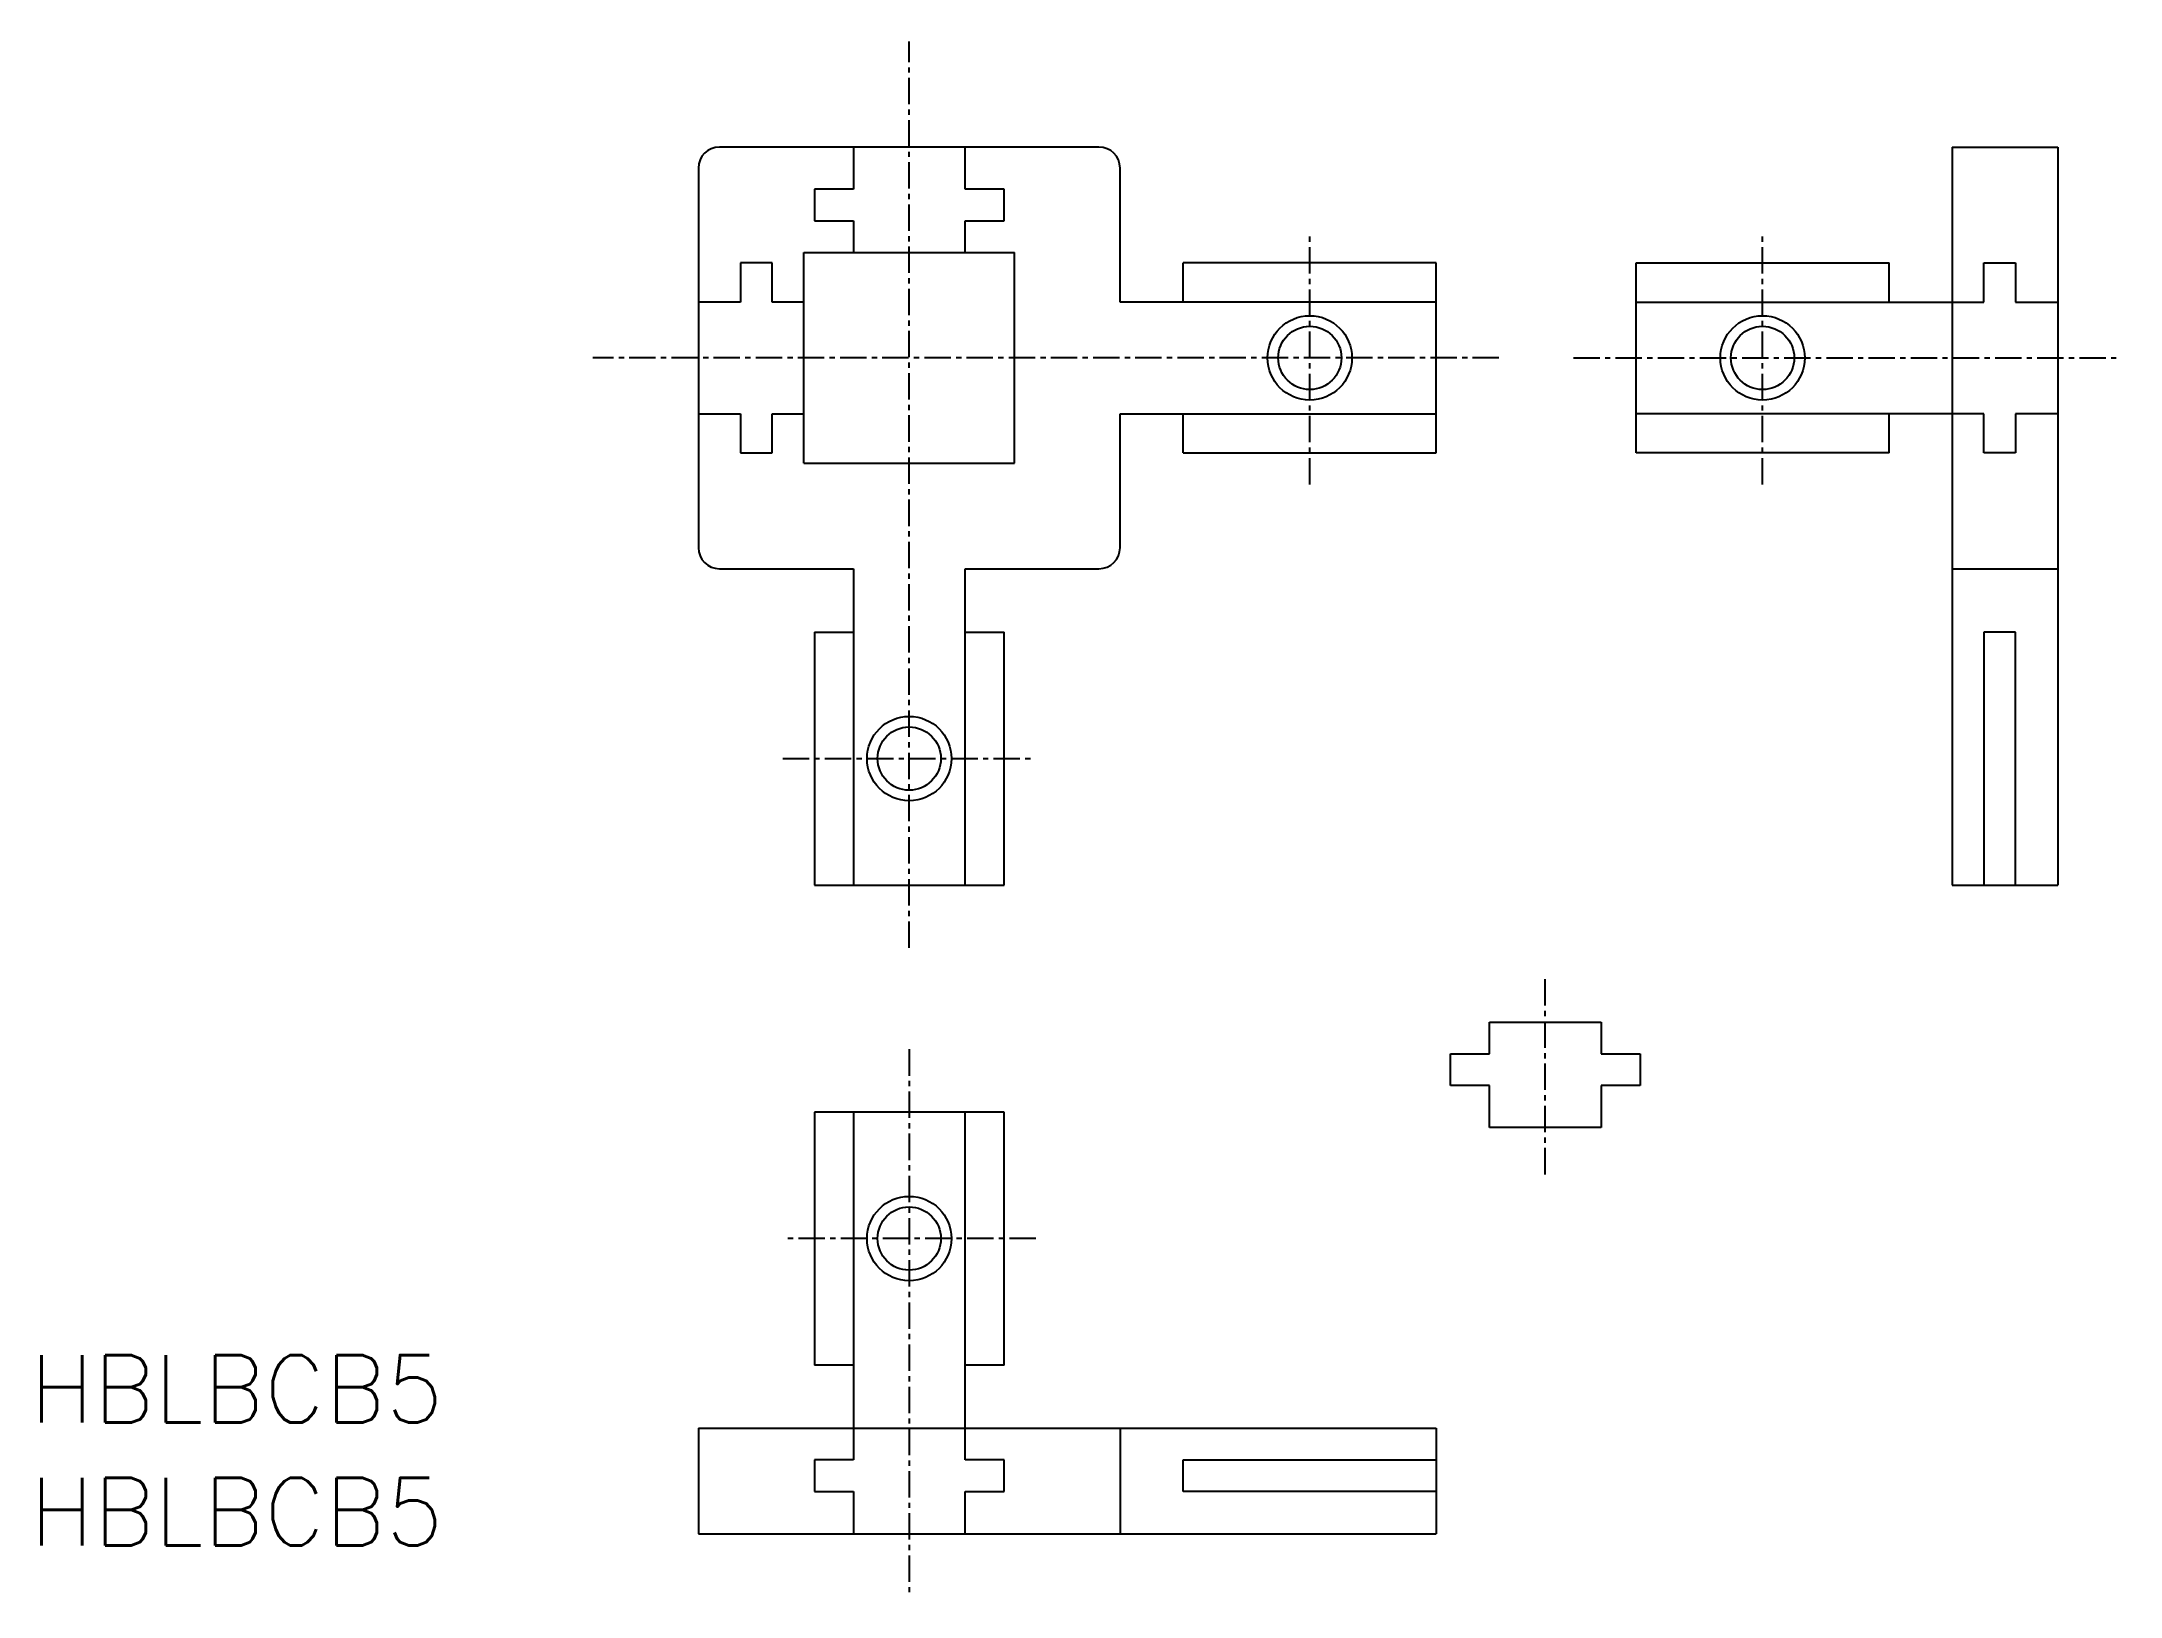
# Model space of a CAD drawing. Extents: x -41.2 to 57.4, y -58.7 to 15.
import ezdxf

# ---------------------------------------------------------------- set-up
doc = ezdxf.new("R2010")
doc.units = 0
doc.linetypes.add('CENTER', pattern=[2, 1.25, -0.25, 0.25, -0.25])
doc.layers.get('0').update_dxf_attribs({"linetype": 'CONTINUOUS'})
doc.layers.add('CENTER', color=1, linetype='CENTER')
doc.styles.get("Standard").update_dxf_attribs({"font": 'txt.shx', "bigfont": 'bigfont.shx'})

msp = doc.modelspace()

# ---------------------------------------------------------------- linework, layer by layer
at = {"color": 7, "linetype": 'CONTINUOUS'}
for p, q in [((9, 10), (-9, 10)), ((-2.65, 10), (-2.65, 8)), ((2.65, 8), (2.65, 10)), ((49.474, 10), (54.474, 10)), ((49.474, 10), (49.474, -25)), ((54.474, 10), (54.474, -25)), ((-10, 9), (-10, -9)), ((10, 2.65), (10, 9)), ((-4.5, 8), (-4.5, 6.5)), ((-2.65, 8), (-4.5, 8)), ((4.5, 8), (2.65, 8)), ((4.5, 6.5), (4.5, 8)), ((-4.5, 6.5), (-2.65, 6.5)), ((-2.65, 6.5), (-2.65, 5)), ((2.65, 5), (2.65, 6.5)), ((2.65, 6.5), (4.5, 6.5)), ((-5, 5), (5, 5)), ((-5, -5), (-5, 5)), ((5, -5), (5, 5)), ((-6.5, 4.5), (-8, 4.5)), ((-8, 4.5), (-8, 2.65)), ((-6.5, 2.65), (-6.5, 4.5)), ((13, 2.65), (13, 4.5)), ((25, 4.5), (13, 4.5)), ((25, -4.5), (25, 4.5)), ((34.474, -4.5), (34.474, 4.5)), ((34.474, 4.5), (46.474, 4.5)), ((46.474, 2.65), (46.474, 4.5)), ((50.974, 2.65), (50.974, 4.5)), ((50.974, 4.5), (52.474, 4.5)), ((52.474, 4.5), (52.474, 2.65)), ((-8, 2.65), (-10, 2.65)), ((-5, 2.65), (-6.5, 2.65)), ((25, 2.65), (10, 2.65)), ((34.474, 2.65), (49.474, 2.65)), ((49.474, 2.65), (50.974, 2.65)), ((52.474, 2.65), (54.474, 2.65)), ((-10, -2.65), (-8, -2.65)), ((-8, -2.65), (-8, -4.5)), ((-6.5, -4.5), (-6.5, -2.65)), ((-6.5, -2.65), (-5, -2.65)), ((10, -9), (10, -2.65)), ((10, -2.65), (25, -2.65)), ((13, -4.5), (13, -2.65)), ((49.474, -2.65), (34.474, -2.65)), ((46.474, -4.5), (46.474, -2.65)), ((50.974, -2.65), (49.474, -2.65)), ((50.974, -4.5), (50.974, -2.65)), ((54.474, -2.65), (52.474, -2.65)), ((52.474, -2.65), (52.474, -4.5)), ((-8, -4.5), (-6.5, -4.5)), ((13, -4.5), (25, -4.5)), ((46.474, -4.5), (34.474, -4.5)), ((52.474, -4.5), (50.974, -4.5)), ((-5, -5), (5, -5)), ((-9, -10), (-2.65, -10)), ((-2.65, -10), (-2.65, -25)), ((2.65, -25), (2.65, -10)), ((2.65, -10), (9, -10)), ((49.474, -10), (54.474, -10)), ((-4.5, -13), (-4.5, -25)), ((-4.5, -13), (-2.65, -13)), ((2.65, -13), (4.5, -13)), ((4.5, -25), (4.5, -13)), ((52.474, -13), (50.974, -13)), ((50.974, -13), (50.974, -25)), ((52.474, -25), (52.474, -13)), ((-4.5, -25), (4.5, -25)), ((49.474, -25), (54.474, -25)), ((27.516, -33.001), (27.516, -31.501)), ((27.516, -31.501), (32.816, -31.501)), ((32.816, -31.501), (32.816, -33.001)), ((25.666, -34.501), (25.666, -33.001)), ((25.666, -33.001), (27.516, -33.001)), ((32.816, -33.001), (34.666, -33.001)), ((34.666, -33.001), (34.666, -34.501)), ((27.516, -34.501), (25.666, -34.501)), ((27.516, -36.501), (27.516, -34.501)), ((34.666, -34.501), (32.816, -34.501)), ((32.816, -34.501), (32.816, -36.501)), ((4.5, -35.762), (-4.5, -35.762)), ((-4.5, -35.762), (-4.5, -47.762)), ((-2.65, -35.762), (-2.65, -50.762)), ((2.65, -50.762), (2.65, -35.762)), ((4.5, -47.762), (4.5, -35.762)), ((32.816, -36.501), (27.516, -36.501)), ((-2.65, -47.762), (-4.5, -47.762)), ((4.5, -47.762), (2.65, -47.762)), ((-10, -50.762), (-10, -55.762)), ((-10, -50.762), (25, -50.762)), ((-2.65, -50.762), (-2.65, -52.262)), ((2.65, -52.262), (2.65, -50.762)), ((10, -50.762), (10, -55.762)), ((25, -50.762), (25, -55.762)), ((-2.65, -52.262), (-4.5, -52.262)), ((-4.5, -52.262), (-4.5, -53.762)), ((4.5, -52.262), (2.65, -52.262)), ((4.5, -53.762), (4.5, -52.262)), ((13, -53.762), (13, -52.262)), ((13, -52.262), (25, -52.262)), ((-4.5, -53.762), (-2.65, -53.762)), ((-2.65, -53.762), (-2.65, -55.762)), ((2.65, -55.762), (2.65, -53.762)), ((2.65, -53.762), (4.5, -53.762)), ((25, -53.762), (13, -53.762)), ((-10, -55.762), (25, -55.762))]:
    msp.add_line(p, q, dxfattribs=at)
for centre in [(19, 0), (40.474, 0), (0, -19), (0, -41.762)]:
    msp.add_circle(centre, 2, dxfattribs=at)
at = {"color": 3, "linetype": 'CONTINUOUS'}
for centre in [(19, 0), (40.474, 0), (0, -19), (0, -41.762)]:
    msp.add_circle(centre, 1.5, dxfattribs=at)
at = {"color": 7, "linetype": 'CONTINUOUS'}
for centre, start, end in [((-9, 9), 90, 180), ((9, 9), 0, 90), ((-9, -9), 180, 270), ((9, -9), 270, 0)]:
    msp.add_arc(centre, 1, start, end, dxfattribs=at)
at = {"layer": 'CENTER', "color": 1, "linetype": 'CENTER'}
for p, q in [((0, -27.973), (0, 15)), ((19, -6), (19, 6)), ((40.474, -6), (40.474, 6)), ((27.973, 0), (-15, 0)), ((31.502, 0), (57.447, 0)), ((-6, -19), (6, -19)), ((30.166, -38.718), (30.166, -29.284)), ((0, -32.789), (0, -58.734)), ((6, -41.762), (-6, -41.762))]:
    msp.add_line(p, q, dxfattribs=at)

# ---------------------------------------------------------------- texts
at = {"color": 7, "linetype": 'CONTINUOUS'}
for p in [(-41.7, -50.492), (-41.7, -56.312)]:
    msp.add_text('HBLBCB5', height=3.2, dxfattribs=at).set_placement(p)

doc.saveas('drawing.dxf')
